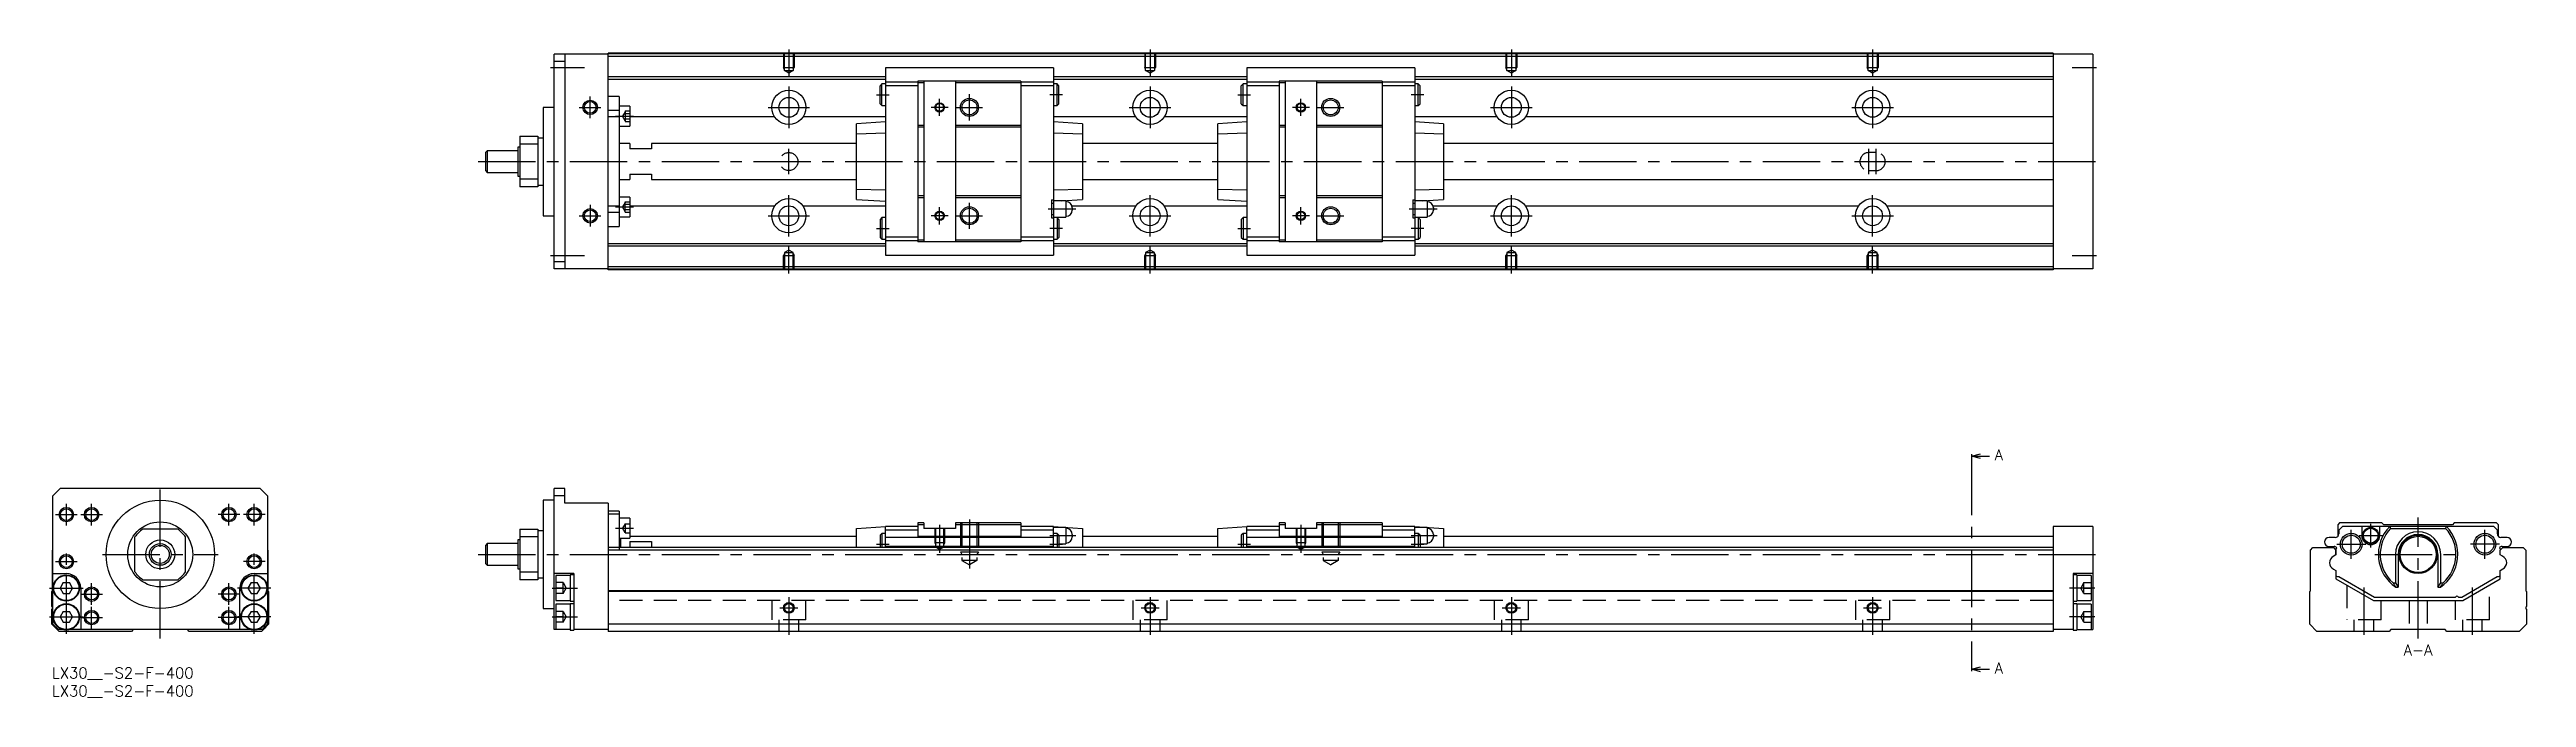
# Model space of a CAD drawing. Extents: x -1 to 685, y -8 to 171.
import ezdxf

# ---------------------------------------------------------------- set-up
doc = ezdxf.new("R2010")
doc.units = 0
doc.header["$LTSCALE"] = 0.5
doc.linetypes.add('CENTER', pattern=[50.8, 31.75, -6.35, 6.35, -6.35])
doc.linetypes.add('DASHED', pattern=[19.05, 12.7, -6.35])
for name, color, linetype in [('MSM_CENTER', 1, 'CENTER'), ('MSM_CONTINUOUS', 7, 'CONTINUOUS'), ('MSM_DASHED', 4, 'DASHED'), ('MSM_NARROW', 5, 'CONTINUOUS'), ('MSM_PART_NUMBER', 7, 'CONTINUOUS')]:
    doc.layers.add(name, color=color, linetype=linetype)
doc.styles.get("Standard").update_dxf_attribs({"font": 'txt.shx', "height": 3, "bigfont": 'bigfont.shx'})

msp = doc.modelspace()

# ---------------------------------------------------------------- linework, layer by layer
at = {"layer": 'MSM_CENTER'}
for p, q in [((138, 166), (147.4, 166)), ((204, 171), (204, 163.49)), ((304, 171), (304, 163.49)), ((404, 171), (404, 163.49)), ((504, 171), (504, 163.49)), ((559.25, 166), (566, 166)), ((149, 152), (149, 158)), ((204, 160.75), (204, 149.25)), ((228.25, 158.5), (231.75, 158.5)), ((254, 151.37), (254, 158.62)), ((279.75, 158.5), (276.25, 158.5)), ((304, 160.75), (304, 149.25)), ((328.25, 158.5), (331.75, 158.5)), ((379.75, 158.5), (376.25, 158.5)), ((404, 160.75), (404, 149.25)), ((504, 160.75), (504, 149.25)), ((146, 155), (152, 155)), ((156, 152.55), (161, 152.55)), ((198.25, 155), (209.75, 155)), ((248.11, 155), (243.39, 155)), ((245.75, 152.63), (245.75, 157.36)), ((250.38, 155), (257.62, 155)), ((298.25, 155), (309.75, 155)), ((348.11, 155), (343.39, 155)), ((345.75, 152.63), (345.75, 157.36)), ((350.38, 155), (357.62, 155)), ((398.25, 155), (409.75, 155)), ((498.25, 155), (509.75, 155)), ((118, 140), (567, 140)), ((204, 136.5), (204, 143.5)), ((503, 136.5), (503, 143.5)), ((505, 136.5), (505, 143.5)), ((204, 119.25), (204, 130.75)), ((304, 119.25), (304, 130.75)), ((404, 119.25), (404, 130.75)), ((504, 119.25), (504, 130.75)), ((146, 125), (152, 125)), ((149, 128), (149, 122)), ((156, 127.44), (161, 127.44)), ((198.25, 125), (209.75, 125)), ((248.11, 125), (243.39, 125)), ((245.75, 122.63), (245.75, 127.36)), ((250.38, 125), (257.62, 125)), ((254, 121.37), (254, 128.62)), ((275.75, 126.9), (283.45, 126.9)), ((298.25, 125), (309.75, 125)), ((348.11, 125), (343.39, 125)), ((345.75, 122.63), (345.75, 127.36)), ((350.38, 125), (357.62, 125)), ((375.75, 126.9), (383.45, 126.9)), ((398.25, 125), (409.75, 125)), ((498.25, 125), (509.75, 125)), ((228.25, 121.5), (231.75, 121.5)), ((279.75, 121.5), (276.25, 121.5)), ((328.25, 121.5), (331.75, 121.5)), ((379.75, 121.5), (376.25, 121.5)), ((138, 114), (147.4, 114)), ((204, 109), (204, 116.51)), ((304, 109), (304, 116.51)), ((404, 109), (404, 116.51)), ((504, 109), (504, 116.51)), ((559.25, 114), (566, 114)), ((531.37, 58), (531.37, 0)), ((30, 8), (30, 51.5)), ((1, 42.3), (7, 42.3)), ((4, 39.3), (4, 45.3)), ((8, 42.3), (14, 42.3)), ((11, 39.3), (11, 45.3)), ((52, 42.3), (46, 42.3)), ((49, 39.3), (49, 45.3)), ((59, 42.3), (53, 42.3)), ((56, 39.3), (56, 45.3)), ((655, 8), (655, 41.5)), ((156, 38.55), (161, 38.55)), ((245.75, 39.5), (245.75, 31.69)), ((254, 41), (254, 27.41)), ((276.25, 36.5), (283.45, 36.5)), ((345.75, 39.5), (345.75, 31.69)), ((376.25, 36.5), (383.45, 36.5)), ((636.5, 30.1), (636.5, 38.1)), ((638.65, 36.5), (645.15, 36.5)), ((641.9, 33.25), (641.9, 39.75)), ((673.5, 30.1), (673.5, 38.1)), ((1, 29.3), (7, 29.3)), ((4, 9.35), (4, 32.3)), ((14, 31.3), (46, 31.3)), ((59, 29.3), (53, 29.3)), ((56, 9.35), (56, 32.3)), ((118, 31.3), (567, 31.3)), ((228.25, 34.1), (231.75, 34.1)), ((276.25, 34.1), (279.75, 34.1)), ((328.25, 34.1), (331.75, 34.1)), ((376.25, 34.1), (379.75, 34.1)), ((632.5, 34.1), (640.5, 34.1)), ((643, 31.3), (667, 31.3)), ((677.5, 34.1), (669.5, 34.1)), ((-0.65, 22), (8.65, 22)), ((11, 17.3), (11, 23.3)), ((49, 17.3), (49, 23.3)), ((60.65, 22), (51.35, 22)), ((138.5, 22), (145.5, 22)), ((565.5, 22), (558.5, 22)), ((640, 22.18), (640, 9)), ((670, 22.18), (670, 9)), ((-0.65, 14), (8.65, 14)), ((8, 20.3), (14, 20.3)), ((8, 13.8), (14, 13.8)), ((11, 10.8), (11, 16.8)), ((52, 20.3), (46, 20.3)), ((52, 13.8), (46, 13.8)), ((49, 10.8), (49, 16.8)), ((60.65, 14), (51.35, 14)), ((138.5, 14), (145.5, 14)), ((201.5, 16.5), (206.5, 16.5)), ((204, 19.5), (204, 9)), ((301.5, 16.5), (306.5, 16.5)), ((304, 19.5), (304, 9)), ((401.5, 16.5), (406.5, 16.5)), ((404, 19.5), (404, 9)), ((501.5, 16.5), (506.5, 16.5)), ((504, 19.5), (504, 9)), ((565.5, 14), (558.5, 14))]:
    msp.add_line(p, q, dxfattribs=at)
at = {"layer": 'MSM_CONTINUOUS'}
for p, q in [((154, 169.7), (139, 169.7)), ((139, 110.3), (139, 169.7)), ((142, 167.7), (139, 167.7)), ((142, 169.7), (142, 110.3)), ((554, 170), (154, 170)), ((154, 110), (154, 170)), ((554, 169.8), (154, 169.8)), ((554, 169.1), (154, 169.1)), ((277.25, 165.9), (230.75, 165.9)), ((230.75, 165.9), (230.75, 114.1)), ((277.25, 165.9), (277.25, 114.1)), ((377.25, 165.9), (330.75, 165.9)), ((330.75, 165.9), (330.75, 114.1)), ((377.25, 165.9), (377.25, 114.1)), ((554, 170), (554, 110)), ((565, 169.7), (554, 169.7)), ((565, 169.7), (565, 110.3)), ((230.75, 163.45), (154, 163.45)), ((230.75, 162.75), (154, 162.75)), ((157, 158), (154, 158)), ((157, 158), (157, 122)), ((229.75, 161.5), (229.25, 161)), ((229.25, 156), (229.25, 161)), ((229.75, 155.5), (229.75, 161.5)), ((230.75, 161.5), (229.75, 161.5)), ((239.75, 161.95), (230.75, 161.95)), ((239.75, 160.95), (230.75, 160.95)), ((239.75, 162.25), (239.75, 117.75)), ((268.25, 162.25), (239.75, 162.25)), ((241.4, 161.75), (239.75, 161.75)), ((241.4, 162.25), (241.4, 117.75)), ((250.1, 162.25), (250.1, 117.75)), ((268.25, 161.75), (250.1, 161.75)), ((268.25, 162.25), (268.25, 117.75)), ((277.25, 161.95), (268.25, 161.95)), ((277.25, 160.95), (268.25, 160.95)), ((330.75, 163.45), (277.25, 163.45)), ((330.75, 162.75), (277.25, 162.75)), ((278.25, 161.5), (277.25, 161.5)), ((278.75, 161), (278.25, 161.5)), ((278.25, 155.5), (278.25, 161.5)), ((278.75, 156), (278.75, 161)), ((329.75, 161.5), (329.25, 161)), ((329.25, 156), (329.25, 161)), ((329.75, 155.5), (329.75, 161.5)), ((330.75, 161.5), (329.75, 161.5)), ((339.75, 161.95), (330.75, 161.95)), ((339.75, 160.95), (330.75, 160.95)), ((339.75, 162.25), (339.75, 117.75)), ((368.25, 162.25), (339.75, 162.25)), ((341.4, 161.75), (339.75, 161.75)), ((341.4, 162.25), (341.4, 117.75)), ((350.1, 162.25), (350.1, 117.75)), ((368.25, 161.75), (350.1, 161.75)), ((368.25, 162.25), (368.25, 117.75)), ((377.25, 161.95), (368.25, 161.95)), ((377.25, 160.95), (368.25, 160.95)), ((554, 163.45), (377.25, 163.45)), ((554, 162.75), (377.25, 162.75)), ((378.25, 161.5), (377.25, 161.5)), ((378.75, 161), (378.25, 161.5)), ((378.25, 155.5), (378.25, 161.5)), ((378.75, 156), (378.75, 161)), ((136, 155), (136, 125)), ((139, 155), (136, 155)), ((157, 154.13), (154, 154.13)), ((157, 152.38), (154, 152.38)), ((160, 155.3), (157, 155.3)), ((160, 155.3), (160, 149.8)), ((200.05, 152.36), (160, 152.36)), ((230.75, 152.36), (207.95, 152.36)), ((230.75, 151), (222.75, 150.47)), ((229.25, 156), (229.75, 155.5)), ((229.75, 155.5), (230.75, 155.5)), ((277.25, 155.5), (278.25, 155.5)), ((300.05, 152.36), (277.25, 152.36)), ((285.25, 150.47), (277.25, 151)), ((278.25, 155.5), (278.75, 156)), ((330.75, 152.36), (307.95, 152.36)), ((330.75, 151), (322.75, 150.47)), ((329.25, 156), (329.75, 155.5)), ((329.75, 155.5), (330.75, 155.5)), ((377.25, 155.5), (378.25, 155.5)), ((400.05, 152.36), (377.25, 152.36)), ((385.25, 150.47), (377.25, 151)), ((378.25, 155.5), (378.75, 156)), ((500.05, 152.36), (407.95, 152.36)), ((554, 152.36), (507.95, 152.36)), ((129, 144), (129, 136)), ((129.5, 144), (129, 144)), ((129.5, 147), (134.5, 147)), ((129.5, 147), (129.5, 133)), ((134.5, 144.82), (129.5, 144.82)), ((134.5, 147), (134.5, 133)), ((136, 146.5), (134.5, 146.5)), ((157, 149.8), (160, 149.8)), ((160, 145), (157, 145)), ((160, 145), (160, 143.5)), ((166, 145), (166, 143.5)), ((222.75, 145), (166, 145)), ((222.75, 129.53), (222.75, 150.47)), ((230.75, 147.86), (222.75, 147.6)), ((241.4, 150), (239.75, 150)), ((241.4, 149.5), (239.75, 149.5)), ((268.25, 150), (250.1, 150)), ((268.25, 149.5), (250.1, 149.5)), ((285.25, 147.6), (277.25, 147.86)), ((285.25, 150.47), (285.25, 129.53)), ((322.75, 145), (285.25, 145)), ((322.75, 129.53), (322.75, 150.47)), ((330.75, 147.86), (322.75, 147.6)), ((341.4, 150), (339.75, 150)), ((341.4, 149.5), (339.75, 149.5)), ((368.25, 150), (350.1, 150)), ((368.25, 149.5), (350.1, 149.5)), ((385.25, 147.6), (377.25, 147.86)), ((385.25, 150.47), (385.25, 129.53)), ((554, 145), (385.25, 145)), ((120.5, 143), (120, 142.5)), ((120, 142.5), (120, 137.5)), ((120, 137.5), (120.5, 137)), ((120.5, 143), (120.5, 137)), ((129, 143), (120.5, 143)), ((166, 143.5), (160, 143.5)), ((120.5, 137), (129, 137)), ((129, 136), (129.5, 136)), ((129.5, 135.18), (134.5, 135.18)), ((134.5, 133), (129.5, 133)), ((134.5, 133.5), (136, 133.5)), ((157, 135), (160, 135)), ((160, 136.5), (166, 136.5)), ((160, 136.5), (160, 135)), ((166, 136.5), (166, 135)), ((166, 135), (222.75, 135)), ((222.75, 132.4), (230.75, 132.14)), ((241.4, 130.5), (239.75, 130.5)), ((268.25, 130.5), (250.1, 130.5)), ((277.25, 132.14), (285.25, 132.4)), ((285.25, 135), (322.75, 135)), ((322.75, 132.4), (330.75, 132.14)), ((341.4, 130.5), (339.75, 130.5)), ((368.25, 130.5), (350.1, 130.5)), ((377.25, 132.14), (385.25, 132.4)), ((385.25, 135), (554, 135)), ((136, 125), (139, 125)), ((157, 127.62), (154, 127.62)), ((157, 125.87), (154, 125.87)), ((160, 130.19), (157, 130.19)), ((157, 124.69), (160, 124.69)), ((160, 130.19), (160, 124.69)), ((200.05, 127.64), (160, 127.64)), ((230.75, 127.64), (207.95, 127.64)), ((222.75, 129.53), (230.75, 129)), ((229.75, 124.5), (229.25, 124)), ((229.25, 124), (229.25, 119)), ((230.75, 124.5), (229.75, 124.5)), ((229.75, 124.5), (229.75, 118.5)), ((241.4, 130), (239.75, 130)), ((268.25, 130), (250.1, 130)), ((276.75, 129.4), (276.75, 124.4)), ((276.75, 129.4), (277.25, 129.4)), ((277.25, 128.4), (276.75, 128.4)), ((276.75, 125.4), (277.25, 125.4)), ((276.75, 124.4), (277.25, 124.4)), ((280.7, 129.15), (277.25, 129.15)), ((277.25, 124.65), (280.7, 124.65)), ((278.25, 124.5), (277.25, 124.5)), ((278.25, 124.5), (278.25, 118.5)), ((278.75, 124), (278.25, 124.5)), ((278.75, 124), (278.75, 119)), ((279.51, 129.15), (285.25, 129.53)), ((280.7, 129.15), (280.7, 124.65)), ((300.05, 127.64), (282.39, 127.64)), ((282.45, 127.2), (282.45, 126.6)), ((330.75, 127.64), (307.95, 127.64)), ((322.75, 129.53), (330.75, 129)), ((329.75, 124.5), (329.25, 124)), ((329.25, 124), (329.25, 119)), ((330.75, 124.5), (329.75, 124.5)), ((329.75, 124.5), (329.75, 118.5)), ((341.4, 130), (339.75, 130)), ((368.25, 130), (350.1, 130)), ((376.75, 129.4), (376.75, 124.4)), ((376.75, 129.4), (377.25, 129.4)), ((377.25, 128.4), (376.75, 128.4)), ((376.75, 125.4), (377.25, 125.4)), ((376.75, 124.4), (377.25, 124.4)), ((380.7, 129.15), (377.25, 129.15)), ((377.25, 124.65), (380.7, 124.65)), ((378.25, 124.5), (377.25, 124.5)), ((378.25, 124.5), (378.25, 118.5)), ((378.75, 124), (378.25, 124.5)), ((378.75, 124), (378.75, 119)), ((379.51, 129.15), (385.25, 129.53)), ((380.7, 129.15), (380.7, 124.65)), ((400.05, 127.64), (382.39, 127.64)), ((382.45, 127.2), (382.45, 126.6)), ((500.05, 127.64), (407.95, 127.64)), ((554, 127.64), (507.95, 127.64)), ((154, 122), (157, 122)), ((230.75, 117.25), (154, 117.25)), ((229.25, 119), (229.75, 118.5)), ((229.75, 118.5), (230.75, 118.5)), ((239.75, 119.05), (230.75, 119.05)), ((239.75, 118.05), (230.75, 118.05)), ((241.4, 118.25), (239.75, 118.25)), ((268.25, 117.75), (239.75, 117.75)), ((268.25, 118.25), (250.1, 118.25)), ((277.25, 119.05), (268.25, 119.05)), ((277.25, 118.05), (268.25, 118.05)), ((277.25, 118.5), (278.25, 118.5)), ((330.75, 117.25), (277.25, 117.25)), ((278.25, 118.5), (278.75, 119)), ((329.25, 119), (329.75, 118.5)), ((329.75, 118.5), (330.75, 118.5)), ((339.75, 119.05), (330.75, 119.05)), ((339.75, 118.05), (330.75, 118.05)), ((341.4, 118.25), (339.75, 118.25)), ((368.25, 117.75), (339.75, 117.75)), ((368.25, 118.25), (350.1, 118.25)), ((377.25, 119.05), (368.25, 119.05)), ((377.25, 118.05), (368.25, 118.05)), ((377.25, 118.5), (378.25, 118.5)), ((554, 117.25), (377.25, 117.25)), ((378.25, 118.5), (378.75, 119)), ((142, 112.3), (139, 112.3)), ((154, 110.3), (139, 110.3)), ((230.75, 116.55), (154, 116.55)), ((554, 110.9), (154, 110.9)), ((554, 110.2), (154, 110.2)), ((554, 110), (154, 110)), ((230.75, 114.1), (277.25, 114.1)), ((330.75, 116.55), (277.25, 116.55)), ((330.75, 114.1), (377.25, 114.1)), ((554, 116.55), (377.25, 116.55)), ((565, 110.3), (554, 110.3)), ((531.37, 58.5), (533.88, 59.17)), ((531.37, 59), (531.37, 58)), ((533.88, 57.83), (531.37, 58.5)), ((531.37, 58.5), (536.38, 58.5)), ((2.3, 49.5), (0.3, 47.5)), ((57.7, 49.5), (2.3, 49.5)), ((59.7, 47.5), (57.7, 49.5)), ((139, 10.5), (139, 49.5)), ((142, 49.5), (139, 49.5)), ((142, 45.5), (142, 49.5)), ((0.3, 12), (0.3, 47.5)), ((59.7, 47.5), (59.7, 12)), ((139, 46.3), (136, 46.3)), ((136, 46.3), (136, 16.3)), ((142, 47.5), (139, 47.5)), ((154, 45.5), (142, 45.5)), ((154, 45.5), (154, 10)), ((157, 43.3), (154, 43.3)), ((157, 42.45), (154, 42.45)), ((157, 43.3), (157, 32.5)), ((160, 41.3), (157, 41.3)), ((160, 41.3), (160, 35.8)), ((23, 26.48), (23, 36.12)), ((34.82, 38.3), (25.18, 38.3)), ((37, 26.48), (37, 36.12)), ((120.5, 34.3), (120, 33.8)), ((129, 34.3), (120.5, 34.3)), ((120.5, 34.3), (120.5, 28.3)), ((129.5, 35.3), (129, 35.3)), ((129, 35.3), (129, 27.3)), ((129.5, 38.3), (134.5, 38.3)), ((129.5, 38.3), (129.5, 24.3)), ((134.5, 36.12), (129.5, 36.12)), ((134.5, 38.3), (134.5, 24.3)), ((136, 37.8), (134.5, 37.8)), ((157, 35.8), (160, 35.8)), ((157.5, 33.2), (157.5, 35.8)), ((160, 36.3), (222.75, 36.3)), ((160, 34.87), (166, 34.87)), ((160, 34.87), (160, 33.2)), ((166, 34.87), (166, 33.2)), ((222.75, 38.5), (230.75, 39)), ((222.75, 33.2), (222.75, 38.5)), ((229.75, 37.1), (229.25, 36.6)), ((229.25, 36.6), (229.25, 33.2)), ((230.75, 37.1), (229.75, 37.1)), ((229.75, 37.1), (229.75, 33.2)), ((239.75, 39), (230.75, 39)), ((230.75, 33.2), (230.75, 39)), ((239.75, 38), (230.75, 38)), ((277.25, 36), (230.75, 36)), ((239.75, 40), (239.75, 36.29)), ((241.4, 40), (239.75, 40)), ((241.4, 39.5), (239.75, 39.5)), ((268.25, 36.29), (239.75, 36.29)), ((241.4, 40), (241.4, 38.5)), ((250.1, 38.5), (241.4, 38.5)), ((250.1, 40), (250.1, 38.5)), ((268.25, 40), (250.1, 40)), ((268.25, 39.5), (250.1, 39.5)), ((268.25, 40), (268.25, 36.29)), ((277.25, 39), (268.25, 39)), ((277.25, 38), (268.25, 38)), ((277.25, 39), (285.25, 38.5)), ((277.25, 33.2), (277.25, 39)), ((280.7, 38.75), (277.25, 38.75)), ((278.25, 37.1), (277.25, 37.1)), ((278.75, 36.6), (278.25, 37.1)), ((278.25, 37.1), (278.25, 33.2)), ((278.75, 36.6), (278.75, 33.2)), ((280.7, 38.75), (280.7, 34.25)), ((282.45, 36.8), (282.45, 36.2)), ((285.25, 38.5), (285.25, 33.2)), ((285.25, 36.3), (322.75, 36.3)), ((322.75, 38.5), (330.75, 39)), ((322.75, 33.2), (322.75, 38.5)), ((329.75, 37.1), (329.25, 36.6)), ((329.25, 36.6), (329.25, 33.2)), ((330.75, 37.1), (329.75, 37.1)), ((329.75, 37.1), (329.75, 33.2)), ((339.75, 39), (330.75, 39)), ((330.75, 33.2), (330.75, 39)), ((339.75, 38), (330.75, 38)), ((377.25, 36), (330.75, 36)), ((339.75, 40), (339.75, 36.29)), ((341.4, 40), (339.75, 40)), ((341.4, 39.5), (339.75, 39.5)), ((368.25, 36.29), (339.75, 36.29)), ((341.4, 40), (341.4, 38.5)), ((350.1, 38.5), (341.4, 38.5)), ((350.1, 40), (350.1, 38.5)), ((368.25, 40), (350.1, 40)), ((368.25, 39.5), (350.1, 39.5)), ((368.25, 40), (368.25, 36.29)), ((377.25, 39), (368.25, 39)), ((377.25, 38), (368.25, 38)), ((377.25, 39), (385.25, 38.5)), ((377.25, 33.2), (377.25, 39)), ((380.7, 38.75), (377.25, 38.75)), ((378.25, 37.1), (377.25, 37.1)), ((378.75, 36.6), (378.25, 37.1)), ((378.25, 37.1), (378.25, 33.2)), ((378.75, 36.6), (378.75, 33.2)), ((380.7, 38.75), (380.7, 34.25)), ((382.45, 36.8), (382.45, 36.2)), ((385.25, 38.5), (385.25, 33.2)), ((385.25, 36.3), (554, 36.3)), ((554, 39), (554, 10)), ((565, 39), (554, 39)), ((565, 39), (565, 10.5)), ((632.05, 36), (630.35, 36)), ((633.25, 40), (632.75, 39.5)), ((632.75, 39.5), (632.75, 36.29)), ((634.05, 39), (633.05, 38)), ((633.05, 38), (633.05, 37)), ((645, 40), (633.25, 40)), ((675.95, 39), (634.05, 39)), ((639.4, 39), (639.4, 36.5)), ((644.4, 36.5), (644.4, 39)), ((645.5, 39.5), (645, 40)), ((664.5, 39.5), (645.5, 39.5)), ((647.14, 39), (647.4, 38.5)), ((647.4, 38.5), (662.6, 38.5)), ((662.6, 38.5), (662.86, 39)), ((665, 40), (664.5, 39.5)), ((676.75, 40), (665, 40)), ((676.95, 38), (675.95, 39)), ((677.25, 39.5), (676.75, 40)), ((676.95, 37), (676.95, 38)), ((677.25, 36.29), (677.25, 39.5)), ((679.65, 36), (677.95, 36)), ((0.2, 32.5), (0.3, 32.6)), ((0.2, 21.2), (0.2, 32.5)), ((59.7, 32.6), (59.8, 32.5)), ((59.8, 32.5), (59.8, 21.2)), ((120, 33.8), (120, 28.8)), ((120, 28.8), (120.5, 28.3)), ((120.5, 28.3), (129, 28.3)), ((554, 33.2), (154, 33.2)), ((554, 32.5), (154, 32.5)), ((277.25, 33.5), (230.75, 33.5)), ((278.75, 34.25), (280.7, 34.25)), ((377.25, 33.5), (330.75, 33.5)), ((378.75, 34.25), (380.7, 34.25)), ((625.2, 32.5), (625.9, 33.2)), ((625.2, 21.2), (625.2, 32.5)), ((625.9, 33.2), (631.55, 33.2)), ((630.35, 33.5), (631.75, 33.5)), ((632.25, 31.15), (631.5, 30.72)), ((631.55, 33.2), (632.25, 32.5)), ((632.2, 32.55), (632.2, 32.7)), ((632.2, 32.7), (632.2, 32.55)), ((632.25, 32.5), (632.2, 32.55)), ((632.25, 31.15), (632.25, 32.5)), ((632.25, 32.5), (632.25, 31.15)), ((648.74, 31.3), (648.74, 23.45)), ((649.5, 31.3), (649.5, 22.2)), ((660.5, 31.3), (660.5, 22.2)), ((661.26, 23.45), (661.26, 31.3)), ((677.75, 32.5), (678.45, 33.2)), ((677.75, 32.5), (677.8, 32.55)), ((677.75, 31.15), (677.75, 32.5)), ((677.75, 31.15), (677.75, 32.5)), ((678.4, 30.78), (677.75, 31.15)), ((678.4, 30.78), (677.75, 31.15)), ((677.8, 32.7), (677.8, 32.55)), ((677.8, 32.55), (677.8, 32.7)), ((678.25, 33.5), (679.65, 33.5)), ((678.45, 33.2), (684.1, 33.2)), ((684.1, 33.2), (684.8, 32.5)), ((684.8, 32.5), (684.8, 21.2)), ((0, 21), (0.2, 21.2)), ((0, 16.9), (0, 21)), ((0.3, 26), (4, 26)), ((3.13, 23.5), (2.27, 22)), ((2.27, 22), (3.13, 20.5)), ((3.13, 23.5), (4.87, 23.5)), ((5.73, 22), (4.87, 23.5)), ((4.87, 20.5), (5.73, 22)), ((8, 22), (8, 10.5)), ((25.18, 24.3), (34.82, 24.3)), ((52, 10.5), (52, 22)), ((55.13, 23.5), (54.27, 22)), ((54.27, 22), (55.13, 20.5)), ((55.13, 23.5), (56.87, 23.5)), ((56, 26), (59.7, 26)), ((57.73, 22), (56.87, 23.5)), ((56.87, 20.5), (57.73, 22)), ((59.8, 21.2), (60, 21)), ((60, 21), (60, 12)), ((129, 27.3), (129.5, 27.3)), ((129.5, 26.48), (134.5, 26.48)), ((134.5, 24.3), (129.5, 24.3)), ((134.5, 24.8), (136, 24.8)), ((144.5, 26), (139, 26)), ((143.5, 25.5), (139.5, 25.5)), ((139.5, 25.5), (139.5, 18.5)), ((144.5, 25.65), (143.5, 25.65)), ((143.5, 25.65), (143.5, 18.35)), ((144.5, 26), (144.5, 10.35)), ((554, 21.2), (154, 21.2)), ((554, 21), (154, 21)), ((565, 26), (559.5, 26)), ((559.5, 26), (559.5, 10.35)), ((560.5, 25.65), (559.5, 25.65)), ((560.5, 25.65), (560.5, 18.35)), ((564.5, 25.5), (560.5, 25.5)), ((564.5, 25.5), (564.5, 18.5)), ((625, 21), (625.2, 21.2)), ((625, 12), (625, 21)), ((631.6, 27.22), (632.25, 26.85)), ((632.25, 26.85), (632.25, 24.5)), ((632.25, 24.5), (642.64, 18.5)), ((632.7, 25.16), (633.1, 25.16)), ((633.1, 25.16), (642.91, 19.5)), ((648.07, 23.45), (648.74, 23.45)), ((648.74, 23.45), (649.5, 22.2)), ((648.82, 22.2), (649.5, 22.2)), ((660.5, 22.2), (661.26, 23.45)), ((660.5, 22.2), (661.18, 22.2)), ((661.26, 23.45), (661.93, 23.45)), ((667.09, 19.5), (676.9, 25.16)), ((667.36, 18.5), (677.75, 24.5)), ((676.9, 25.16), (677.3, 25.16)), ((677.75, 26.85), (678.5, 27.28)), ((677.75, 26.85), (678.5, 27.28)), ((677.75, 25.45), (677.75, 26.85)), ((677.75, 24.5), (677.75, 26.85)), ((684.8, 21.2), (685, 21)), ((685, 21), (685, 16.9)), ((0, 12), (0, 16.1)), ((3.13, 15.5), (2.27, 14)), ((2.27, 14), (3.13, 12.5)), ((3.13, 20.5), (4.87, 20.5)), ((3.13, 15.5), (4.87, 15.5)), ((5.73, 14), (4.87, 15.5)), ((4.87, 12.5), (5.73, 14)), ((55.13, 15.5), (54.27, 14)), ((54.27, 14), (55.13, 12.5)), ((55.13, 20.5), (56.87, 20.5)), ((55.13, 15.5), (56.87, 15.5)), ((57.73, 14), (56.87, 15.5)), ((56.87, 12.5), (57.73, 14)), ((136, 16.3), (139, 16.3)), ((139.5, 18.5), (143.5, 18.5)), ((143.5, 17.5), (139.5, 17.5)), ((139.5, 17.5), (139.5, 10.5)), ((143.5, 18.35), (144.5, 18.35)), ((144.5, 17.65), (143.5, 17.65)), ((143.5, 17.65), (143.5, 10.35)), ((559.5, 18.35), (560.5, 18.35)), ((560.5, 17.65), (559.5, 17.65)), ((560.5, 18.5), (564.5, 18.5)), ((560.5, 17.65), (560.5, 10.35)), ((564.5, 17.5), (560.5, 17.5)), ((564.5, 17.5), (564.5, 10.5)), ((642.64, 18.5), (667.36, 18.5)), ((642.91, 19.5), (665.35, 19.5)), ((666.15, 19.5), (667.09, 19.5)), ((685, 16.1), (685, 12)), ((2, 10), (0, 12)), ((1.8, 10.5), (0.3, 12)), ((2.96, 10.5), (1.8, 10.5)), ((22, 10), (2, 10)), ((3.13, 12.5), (4.87, 12.5)), ((54.96, 10.5), (5.04, 10.5)), ((22.5, 10.5), (22, 10)), ((38, 10), (37.5, 10.5)), ((58, 10), (38, 10)), ((55.13, 12.5), (56.87, 12.5)), ((58.2, 10.5), (57.04, 10.5)), ((60, 12), (58, 10)), ((59.7, 12), (58.2, 10.5)), ((143.5, 10.5), (139, 10.5)), ((143.5, 10.35), (144.5, 10.35)), ((154, 10.5), (144.5, 10.5)), ((554, 12), (154, 12)), ((554, 10), (154, 10)), ((559.5, 10.5), (554, 10.5)), ((559.5, 10.35), (560.5, 10.35)), ((560.5, 10.5), (565, 10.5)), ((627, 10), (625, 12)), ((647, 10), (627, 10)), ((647.5, 10.5), (647, 10)), ((662.5, 10.5), (647.5, 10.5)), ((663, 10), (662.5, 10.5)), ((683, 10), (663, 10)), ((685, 12), (683, 10)), ((531.37, -0.5), (533.88, 0.17)), ((531.37, 0), (531.37, -1)), ((533.88, -1.17), (531.37, -0.5)), ((531.37, -0.5), (536.38, -0.5))]:
    msp.add_line(p, q, dxfattribs=at)
for centre, radius in [((204, 155), 4.75), ((204, 155), 2.75), ((304, 155), 4.75), ((304, 155), 2.75), ((404, 155), 4.75), ((404, 155), 2.75), ((504, 155), 4.75), ((504, 155), 2.75), ((149, 155), 1.62), ((245.75, 155), 1.06), ((245.75, 155), 1.06), ((254, 155), 2.07), ((254, 155), 2.07), ((345.75, 155), 1.06), ((345.75, 155), 1.06), ((354, 155), 2.07), ((354, 155), 2.07), ((149, 125), 1.62), ((204, 125), 4.75), ((204, 125), 2.75), ((245.75, 125), 1.06), ((245.75, 125), 1.06), ((254, 125), 2.07), ((254, 125), 2.07), ((304, 125), 4.75), ((304, 125), 2.75), ((345.75, 125), 1.06), ((345.75, 125), 1.06), ((354, 125), 2.07), ((354, 125), 2.07), ((404, 125), 4.75), ((404, 125), 2.75), ((504, 125), 4.75), ((504, 125), 2.75), ((4, 42.3), 1.62), ((11, 42.3), 1.62), ((30, 31.3), 15), ((49, 42.3), 1.62), ((56, 42.3), 1.62), ((30, 31.3), 9), ((30, 31.3), 4), ((30, 31.3), 3), ((636.5, 34.1), 3), ((636.5, 34.1), 2.5), ((641.9, 36.5), 2.25), ((641.9, 36.5), 2.05), ((655, 31.3), 5.3), ((655, 31.3), 5), ((673.5, 34.1), 3), ((673.5, 34.1), 2.5), ((4, 29.3), 1.62), ((30, 31.3), 2.5), ((56, 29.3), 1.62), ((4, 22), 3.65), ((4, 22), 3.5), ((11, 20.3), 1.62), ((49, 20.3), 1.62), ((56, 22), 3.65), ((56, 22), 3.5), ((4, 14), 3.65), ((4, 14), 3.5), ((11, 13.8), 1.62), ((49, 13.8), 1.62), ((56, 14), 3.65), ((56, 14), 3.5), ((204, 16.5), 1.23), ((304, 16.5), 1.23), ((404, 16.5), 1.23), ((504, 16.5), 1.23)]:
    msp.add_circle(centre, radius, dxfattribs=at)
for centre, radius, start, end in [((280.7, 127.2), 1.75, 0, 90), ((280.7, 126.6), 1.75, 270, 0), ((380.7, 127.2), 1.75, 0, 90), ((380.7, 126.6), 1.75, 270, 0), ((30, 31.3), 8.5, 124.56032, 145.43968), ((30, 31.3), 8.5, 34.56032, 55.43968), ((280.7, 36.8), 1.75, 0, 90), ((280.7, 36.2), 1.75, 270, 0), ((380.7, 36.8), 1.75, 0, 90), ((380.7, 36.2), 1.75, 270, 0), ((630.35, 34.75), 1.25, 90, 270), ((632.05, 37), 1, 270, 0), ((641.9, 36.5), 2.5, 180, 0), ((655, 31.3), 11, 135.573, 235.81959), ((655, 31.3), 10.47, 136.57129, 228.55525), ((655, 31.3), 6.26, 0, 180), ((655, 31.3), 5.5, 0, 180), ((655, 31.3), 11, 304.18041, 44.427), ((655, 31.3), 10.47, 311.44475, 43.42871), ((677.95, 37), 1, 180, 270), ((679.65, 34.75), 1.25, 270, 90), ((632.65, 28.85), 2.2, 121.45533, 176.01903), ((632.65, 29.15), 2.2, 183.98097, 241.45517), ((631.75, 32.5), 1, 41.23398, 90), ((632.7, 32.7), 0.5, 113.32535, 180), ((678.25, 32.5), 1, 90, 138.76602), ((677.3, 32.7), 0.5, 0, 66.67465), ((677.35, 28.85), 2.2, 3.98097, 61.45517), ((677.35, 29.15), 2.2, 301.45533, 356.01903), ((677.35, 29.15), 2.2, 301.45533, 356.01903), ((4, 22), 4, 0, 90), ((30, 31.3), 8.5, 214.56032, 235.43968), ((30, 31.3), 8.5, 304.56032, 325.43968), ((56, 22), 4, 90, 180), ((632.7, 25.66), 0.5, 205.84193, 270), ((656, 27.35), 8.83, 206.14749, 215.62533), ((654, 27.35), 8.84, 324.37545, 333.85173), ((677.3, 25.66), 0.5, 270, 334.15807), ((-0.3, 16.5), 0.5, 306.8699, 53.1301), ((665.75, 19.2), 0.5, 36.8699, 143.1301), ((685.3, 16.5), 0.5, 126.8699, 233.1301), ((2.3, 12.5), 2, 216.8699, 233.1301), ((57.7, 12.5), 2, 306.8699, 323.1301)]:
    msp.add_arc(centre, radius, start, end, dxfattribs=at)
at = {"layer": 'MSM_DASHED'}
for p, q in [((202.5, 170), (202.5, 166)), ((202.77, 165.53), (202.5, 166)), ((202.5, 166), (205.5, 166)), ((202.77, 165.2), (202.77, 170)), ((202.77, 165.2), (205.23, 165.2)), ((204, 164.49), (202.77, 165.2)), ((205.23, 165.2), (204, 164.49)), ((205.23, 170), (205.23, 165.2)), ((205.23, 165.53), (205.5, 166)), ((205.5, 170), (205.5, 166)), ((302.5, 170), (302.5, 166)), ((302.77, 165.53), (302.5, 166)), ((302.5, 166), (305.5, 166)), ((302.77, 165.2), (302.77, 170)), ((302.77, 165.2), (305.23, 165.2)), ((304, 164.49), (302.77, 165.2)), ((305.23, 165.2), (304, 164.49)), ((305.23, 170), (305.23, 165.2)), ((305.23, 165.53), (305.5, 166)), ((305.5, 170), (305.5, 166)), ((402.5, 170), (402.5, 166)), ((402.77, 165.53), (402.5, 166)), ((402.5, 166), (405.5, 166)), ((402.77, 165.2), (402.77, 170)), ((402.77, 165.2), (405.23, 165.2)), ((404, 164.49), (402.77, 165.2)), ((405.23, 165.2), (404, 164.49)), ((405.23, 170), (405.23, 165.2)), ((405.23, 165.53), (405.5, 166)), ((405.5, 170), (405.5, 166)), ((502.5, 170), (502.5, 166)), ((502.77, 165.53), (502.5, 166)), ((502.5, 166), (505.5, 166)), ((502.77, 165.2), (502.77, 170)), ((502.77, 165.2), (505.23, 165.2)), ((504, 164.49), (502.77, 165.2)), ((505.23, 165.2), (504, 164.49)), ((505.23, 170), (505.23, 165.2)), ((505.23, 165.53), (505.5, 166)), ((505.5, 170), (505.5, 166)), ((158.7, 153.8), (157.98, 152.55)), ((158.7, 151.3), (157.98, 152.55)), ((158.7, 154), (160, 154)), ((158.7, 154), (158.7, 151.11)), ((158.7, 153.28), (160, 153.28)), ((158.7, 151.83), (160, 151.83)), ((158.7, 151.11), (160, 151.11)), ((505, 142.5), (503, 142.5)), ((503, 137.5), (505, 137.5)), ((158.7, 128.69), (157.98, 127.44)), ((158.7, 126.19), (157.98, 127.44)), ((158.7, 128.89), (160, 128.89)), ((158.7, 126), (158.7, 128.89)), ((158.7, 128.17), (160, 128.17)), ((158.7, 126.72), (160, 126.72)), ((158.7, 126), (160, 126)), ((202.77, 114.47), (202.5, 114)), ((202.5, 110), (202.5, 114)), ((202.5, 114), (205.5, 114)), ((204, 115.51), (202.77, 114.8)), ((202.77, 114.8), (202.77, 110)), ((202.77, 114.8), (205.23, 114.8)), ((205.23, 114.8), (204, 115.51)), ((205.23, 110), (205.23, 114.8)), ((205.23, 114.47), (205.5, 114)), ((205.5, 110), (205.5, 114)), ((302.77, 114.47), (302.5, 114)), ((302.5, 110), (302.5, 114)), ((302.5, 114), (305.5, 114)), ((304, 115.51), (302.77, 114.8)), ((302.77, 114.8), (302.77, 110)), ((302.77, 114.8), (305.23, 114.8)), ((305.23, 114.8), (304, 115.51)), ((305.23, 110), (305.23, 114.8)), ((305.23, 114.47), (305.5, 114)), ((305.5, 110), (305.5, 114)), ((402.77, 114.47), (402.5, 114)), ((402.5, 110), (402.5, 114)), ((402.5, 114), (405.5, 114)), ((404, 115.51), (402.77, 114.8)), ((402.77, 114.8), (402.77, 110)), ((402.77, 114.8), (405.23, 114.8)), ((405.23, 114.8), (404, 115.51)), ((405.23, 110), (405.23, 114.8)), ((405.23, 114.47), (405.5, 114)), ((405.5, 110), (405.5, 114)), ((502.77, 114.47), (502.5, 114)), ((502.5, 110), (502.5, 114)), ((502.5, 114), (505.5, 114)), ((504, 115.51), (502.77, 114.8)), ((502.77, 114.8), (502.77, 110)), ((502.77, 114.8), (505.23, 114.8)), ((505.23, 114.8), (504, 115.51)), ((505.23, 110), (505.23, 114.8)), ((505.23, 114.47), (505.5, 114)), ((505.5, 110), (505.5, 114)), ((158.7, 39.8), (157.98, 38.55)), ((158.7, 37.3), (157.98, 38.55)), ((158.7, 39.8), (160, 39.8)), ((158.7, 39.8), (158.7, 37.3)), ((158.7, 38.55), (160, 38.55)), ((158.7, 37.3), (160, 37.3)), ((244.45, 38.5), (244.45, 34.5)), ((247.05, 34.5), (244.45, 34.5)), ((244.45, 34.5), (244.69, 34.08)), ((244.69, 33.3), (244.69, 38.5)), ((246.81, 38.5), (246.81, 33.3)), ((247.05, 34.5), (246.81, 34.08)), ((247.05, 38.5), (247.05, 34.5)), ((251.5, 40), (251.5, 32)), ((251.93, 40), (251.93, 29.6)), ((256.07, 40), (256.07, 29.6)), ((256.5, 40), (256.5, 32)), ((344.45, 38.5), (344.45, 34.5)), ((347.05, 34.5), (344.45, 34.5)), ((344.45, 34.5), (344.69, 34.08)), ((344.69, 33.3), (344.69, 38.5)), ((346.81, 38.5), (346.81, 33.3)), ((347.05, 34.5), (346.81, 34.08)), ((347.05, 38.5), (347.05, 34.5)), ((351.5, 40), (351.5, 32)), ((351.93, 40), (351.93, 29.6)), ((356.07, 40), (356.07, 29.6)), ((356.5, 40), (356.5, 32)), ((245.75, 32.69), (244.69, 33.3)), ((244.69, 33.3), (246.81, 33.3)), ((246.81, 33.3), (245.75, 32.69)), ((251.5, 32), (256.5, 32)), ((251.5, 32), (251.93, 31.25)), ((256.07, 29.6), (251.93, 29.6)), ((251.93, 29.6), (254, 28.41)), ((256.07, 29.6), (254, 28.41)), ((256.5, 32), (256.07, 31.25)), ((345.75, 32.69), (344.69, 33.3)), ((344.69, 33.3), (346.81, 33.3)), ((346.81, 33.3), (345.75, 32.69)), ((351.5, 32), (356.5, 32)), ((351.5, 32), (351.93, 31.25)), ((356.07, 29.6), (351.93, 29.6)), ((351.93, 29.6), (354, 28.41)), ((356.07, 29.6), (354, 28.41)), ((356.5, 32), (356.07, 31.25)), ((141.5, 23.5), (139.5, 23.5)), ((141.5, 22), (139.5, 22)), ((141.5, 20.5), (141.5, 23.5)), ((141.5, 23.5), (142.37, 22)), ((141.5, 20.5), (142.37, 22)), ((562.5, 23.5), (561.63, 22)), ((562.5, 20.5), (561.63, 22)), ((562.5, 20.5), (562.5, 23.5)), ((562.5, 23.5), (564.5, 23.5)), ((562.5, 22), (564.5, 22)), ((635.25, 22.77), (635.25, 13.2)), ((674.75, 13.2), (674.75, 22.77)), ((141.5, 20.5), (139.5, 20.5)), ((141.5, 15.5), (139.5, 15.5)), ((141.5, 14), (139.5, 14)), ((141.5, 12.5), (141.5, 15.5)), ((141.5, 15.5), (142.37, 14)), ((141.5, 12.5), (142.37, 14)), ((554, 18.5), (154, 18.5)), ((199.25, 18.5), (199.25, 13.2)), ((208.75, 13.2), (208.75, 18.5)), ((299.25, 18.5), (299.25, 13.2)), ((308.75, 13.2), (308.75, 18.5)), ((399.25, 18.5), (399.25, 13.2)), ((408.75, 13.2), (408.75, 18.5)), ((499.25, 18.5), (499.25, 13.2)), ((508.75, 13.2), (508.75, 18.5)), ((562.5, 15.5), (561.63, 14)), ((562.5, 12.5), (561.63, 14)), ((562.5, 20.5), (564.5, 20.5)), ((562.5, 12.5), (562.5, 15.5)), ((562.5, 15.5), (564.5, 15.5)), ((562.5, 14), (564.5, 14)), ((644.75, 13.2), (644.75, 18.5)), ((652.5, 18.5), (652.5, 10.5)), ((657.5, 18.5), (657.5, 10.5)), ((665.25, 18.5), (665.25, 13.2)), ((141.5, 12.5), (139.5, 12.5)), ((208.75, 13.2), (199.25, 13.2)), ((201.25, 13.2), (201.25, 10)), ((206.75, 10), (206.75, 13.2)), ((308.75, 13.2), (299.25, 13.2)), ((301.25, 13.2), (301.25, 10)), ((306.75, 10), (306.75, 13.2)), ((408.75, 13.2), (399.25, 13.2)), ((401.25, 13.2), (401.25, 10)), ((406.75, 10), (406.75, 13.2)), ((508.75, 13.2), (499.25, 13.2)), ((501.25, 13.2), (501.25, 10)), ((506.75, 10), (506.75, 13.2)), ((562.5, 12.5), (564.5, 12.5)), ((644.75, 13.2), (635.25, 13.2)), ((637.25, 13.2), (637.25, 10)), ((642.75, 10), (642.75, 13.2)), ((674.75, 13.2), (665.25, 13.2)), ((667.25, 13.2), (667.25, 10)), ((672.75, 10), (672.75, 13.2))]:
    msp.add_line(p, q, dxfattribs=at)
msp.add_circle((204, 140), 2.5, dxfattribs=at)
for centre, start, end in [((503, 140), 90, 270), ((505, 140), 270, 90)]:
    msp.add_arc(centre, 2.5, start, end, dxfattribs=at)
at = {"layer": 'MSM_NARROW'}
for centre, radius in [((149, 155), 2), ((245.75, 155), 1.3), ((254, 155), 2.5), ((345.75, 155), 1.3), ((354, 155), 2.5), ((149, 125), 2), ((245.75, 125), 1.3), ((254, 125), 2.5), ((345.75, 125), 1.3), ((354, 125), 2.5), ((4, 42.3), 2), ((11, 42.3), 2), ((49, 42.3), 2), ((56, 42.3), 2), ((4, 29.3), 2), ((56, 29.3), 2), ((11, 20.3), 2), ((49, 20.3), 2), ((11, 13.8), 2), ((49, 13.8), 2), ((204, 16.5), 1.5), ((304, 16.5), 1.5), ((404, 16.5), 1.5), ((504, 16.5), 1.5)]:
    msp.add_circle(centre, radius, dxfattribs=at)

# ---------------------------------------------------------------- texts
at = {"layer": 'MSM_PART_NUMBER'}
for s, p in [('A', (537.79, 57.37)), ('LX30__-S2-F-400', (0, -3)), ('A', (537.79, -1.63)), ('A-A', (651.01, 3.36)), ('LX30__-S2-F-400', (0, -8))]:
    msp.add_text(s, height=3, dxfattribs=at).set_placement(p)

doc.saveas('drawing.dxf')
